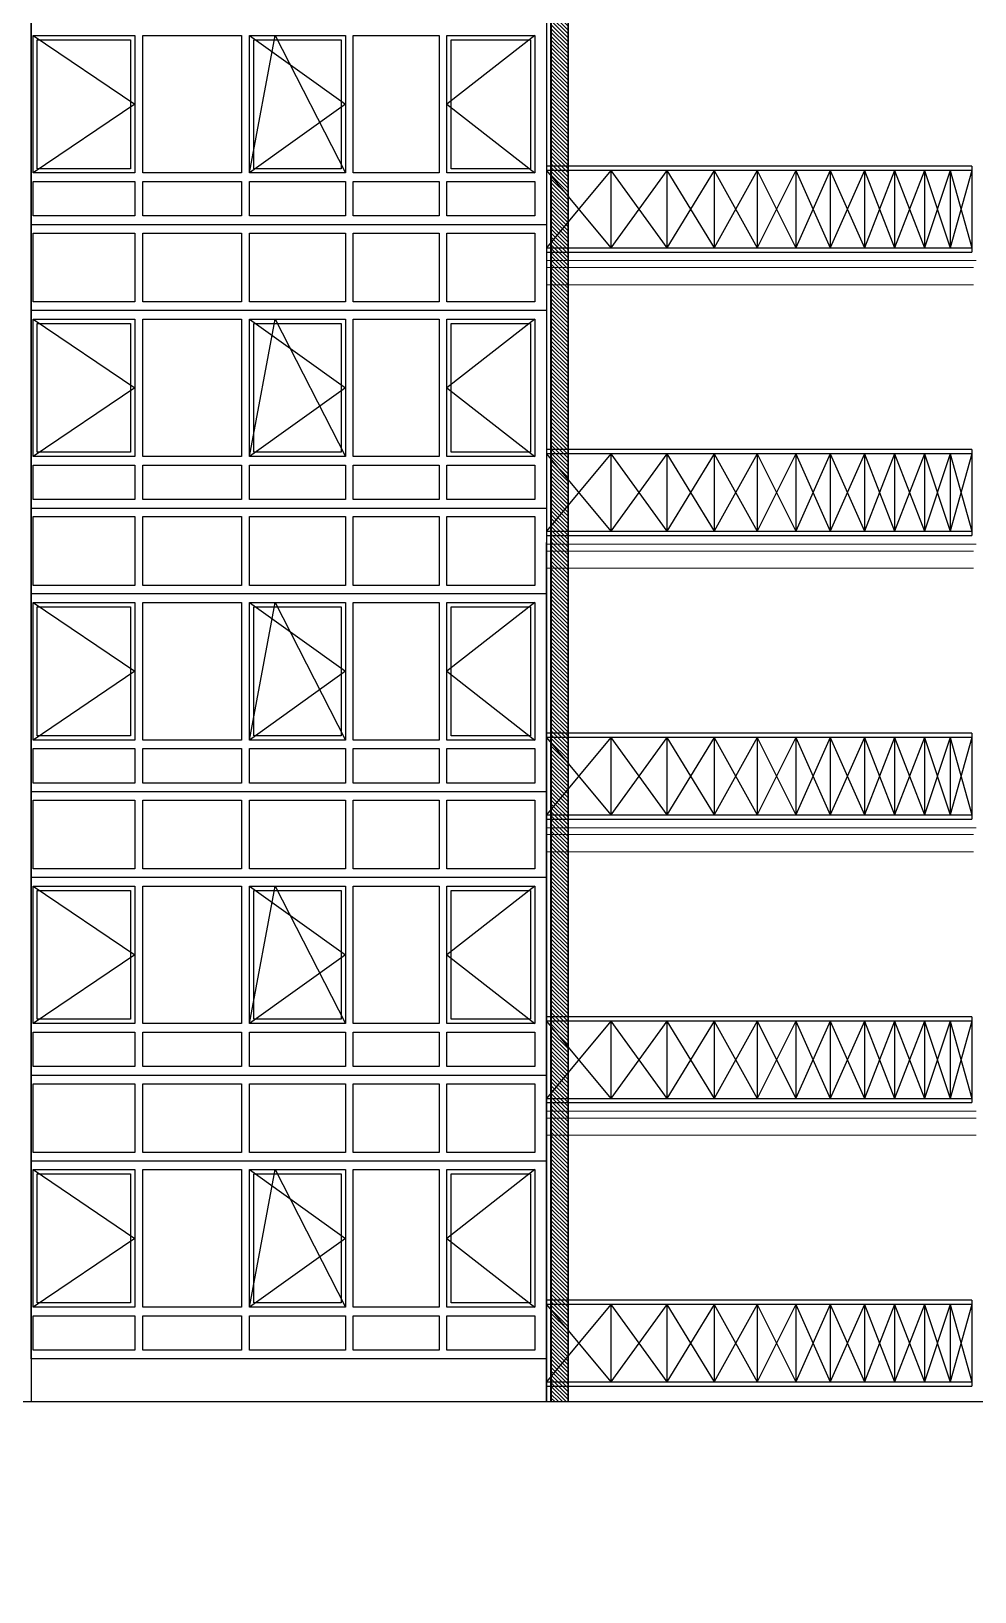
# Model space of a CAD drawing. Header units: inches. Extents: x -634 to 3638, y -6930911 to 5552.
# Drawn here: x 2123.87 to 2135.34, y 3390.97 to 3409.93 of the extents above; entities that cross this region are included whole.
import ezdxf

# ---------------------------------------------------------------- set-up
doc = ezdxf.new("R2010")
doc.units = ezdxf.units.IN
doc.header["$MEASUREMENT"] = 0
doc.linetypes.add('DASHED2', pattern=[9.525, 6.35, -3.175])
doc.layers.add('ELEV', color=134, linetype='Continuous', lineweight=18)
doc.layers.add('WALL_1', color=11, linetype='Continuous', lineweight=15)
for name, color, linetype in [('OGRAJDENIYE', 255, 'Continuous'), ('Okno', 150, 'Continuous'), ('WALL', 243, 'Continuous'), ('развертка', 7, 'Continuous')]:
    doc.layers.add(name, color=color, linetype=linetype)

msp = doc.modelspace()

# ---------------------------------------------------------------- hatches: boundary and pattern name
at = {"layer": 'ELEV', "linetype": 'Continuous'}
h = msp.add_hatch(dxfattribs=at)
h.set_pattern_fill('ANSI31', color=256, scale=0.01044, style=0)
h.set_pattern_definition([(45, (1262.311104, 3366.587935), (-0.02343928418428, 0.02343928418428), [])])
edge = h.paths.add_edge_path()
edge.add_ellipse((1445.78234, 3471.96182), major_axis=(0, 6932302.83262), ratio=0.00000001506, start_angle=89.999976115149, end_angle=270.000023884851)
edge.add_line((1445.67794, 3474.85168), (1445.67794, 3528.48347))
edge.add_line((1445.67794, 3528.48347), (1445.88675, 3528.48347))
edge.add_line((1445.88675, 3528.48347), (1445.88675, 3474.85168))
h = msp.add_hatch(dxfattribs=at)
h.set_pattern_fill('ANSI31', color=256, scale=0.01044, angle=180, style=0)
h.set_pattern_definition([(135, (2251.666936, 3285.016235), (0.023439284, 0.023439284), [])])
h.paths.add_polyline_path([(2129.27363, 3441.65057), (2130.18503, 3441.36161), (2130.18503, 3393.27998), (2130.39384, 3393.27998), (2130.39384, 3441.51446), (2129.48244, 3441.80342)])

# ---------------------------------------------------------------- linework, layer by layer
at = {"layer": 'ELEV', "linetype": 'Continuous', "flags": 128}
for points in [[(2130.39384, 3441.51446, 0.02088, 0.02088, 0), (2130.39384, 3393.27998, 0, 0, 0)], [(2130.18503, 3441.36161, 0.02088, 0.02088, 0), (2130.18503, 3393.27998, 0, 0, 0)]]:
    msp.add_lwpolyline(points, format="xyseb", dxfattribs=at)
at = {"layer": 'OGRAJDENIYE', "color": 7}
for p, q in [((2135.29951, 3408.29323), (2130.13153, 3408.29323)), ((2135.29951, 3408.24102), (2130.13153, 3408.24102)), ((2130.91455, 3408.24102), (2130.13153, 3407.30139)), ((2130.13153, 3408.24102), (2130.91455, 3407.30139)), ((2130.91455, 3408.24102), (2130.91455, 3407.30139)), ((2131.59318, 3408.24102), (2130.91455, 3407.30139)), ((2130.91455, 3408.24102), (2131.59318, 3407.30139)), ((2131.59318, 3408.24102), (2131.59318, 3407.30139)), ((2131.59318, 3408.24102), (2132.1674, 3407.30139)), ((2132.16741, 3408.241), (2131.59318, 3407.30139)), ((2132.1674, 3408.24102), (2132.1674, 3407.30139)), ((2132.68942, 3408.24102), (2132.1674, 3407.30139)), ((2132.1674, 3408.24102), (2132.68941, 3407.30139)), ((2132.68941, 3408.24102), (2132.68941, 3407.30139)), ((2133.15923, 3408.24102), (2132.68941, 3407.30139)), ((2132.68941, 3408.24102), (2133.15941, 3407.30196)), ((2133.15923, 3408.24102), (2133.15923, 3407.30139)), ((2133.57685, 3408.24102), (2133.15923, 3407.30156)), ((2133.15923, 3408.24102), (2133.57685, 3407.30139)), ((2133.57685, 3408.24102), (2133.57685, 3407.30139)), ((2133.99446, 3408.24102), (2133.57685, 3407.30139)), ((2133.57685, 3408.24102), (2133.99446, 3407.30139)), ((2133.99446, 3408.24102), (2133.99446, 3407.30139)), ((2134.35987, 3408.24102), (2133.99446, 3407.30139)), ((2133.99446, 3408.24102), (2134.35987, 3407.30139)), ((2134.35987, 3408.24102), (2134.35987, 3407.30139)), ((2134.72529, 3408.24102), (2134.35987, 3407.30139)), ((2134.35987, 3408.24102), (2134.72529, 3407.30139)), ((2134.72529, 3408.24102), (2134.72529, 3407.30952)), ((2135.0385, 3408.24102), (2134.72529, 3407.30139)), ((2134.72529, 3408.24102), (2135.0385, 3407.30139)), ((2135.0385, 3408.24102), (2135.0385, 3407.30139)), ((2135.29951, 3408.24102), (2135.0385, 3407.30139)), ((2135.0385, 3408.24102), (2135.29951, 3407.30139)), ((2135.29951, 3408.29323), (2135.29951, 3407.24919)), ((2130.13153, 3407.30139), (2135.29951, 3407.30139)), ((2130.13153, 3407.24919), (2135.29951, 3407.24919)), ((2135.29951, 3404.84791), (2130.13153, 3404.84791)), ((2135.29951, 3404.84791), (2135.29951, 3403.80387)), ((2135.29951, 3404.7957), (2130.13153, 3404.7957)), ((2130.91455, 3404.7957), (2130.13153, 3403.85607)), ((2130.13153, 3404.7957), (2130.91455, 3403.85607)), ((2130.91455, 3404.7957), (2130.91455, 3403.85607)), ((2131.59318, 3404.7957), (2130.91455, 3403.85607)), ((2130.91455, 3404.7957), (2131.59318, 3403.85607)), ((2131.59318, 3404.7957), (2131.59318, 3403.85607)), ((2131.59318, 3404.7957), (2132.1674, 3403.85607)), ((2132.16741, 3404.79568), (2131.59318, 3403.85607)), ((2132.1674, 3404.7957), (2132.1674, 3403.85607)), ((2132.68942, 3404.7957), (2132.1674, 3403.85607)), ((2132.1674, 3404.7957), (2132.68941, 3403.85607)), ((2132.68941, 3404.7957), (2132.68941, 3403.85607)), ((2133.15923, 3404.7957), (2132.68941, 3403.85607)), ((2132.68941, 3404.7957), (2133.15941, 3403.85664)), ((2133.15923, 3404.7957), (2133.15923, 3403.85607)), ((2133.57685, 3404.7957), (2133.15923, 3403.85624)), ((2133.15923, 3404.7957), (2133.57685, 3403.85607)), ((2133.57685, 3404.7957), (2133.57685, 3403.85607)), ((2133.99446, 3404.7957), (2133.57685, 3403.85607)), ((2133.57685, 3404.7957), (2133.99446, 3403.85607)), ((2133.99446, 3404.7957), (2133.99446, 3403.85607)), ((2134.35987, 3404.7957), (2133.99446, 3403.85607)), ((2133.99446, 3404.7957), (2134.35987, 3403.85607)), ((2134.35987, 3404.7957), (2134.35987, 3403.85607)), ((2134.72529, 3404.7957), (2134.35987, 3403.85607)), ((2134.35987, 3404.7957), (2134.72529, 3403.85607)), ((2134.72529, 3404.7957), (2134.72529, 3403.8642)), ((2135.0385, 3404.7957), (2134.72529, 3403.85607)), ((2134.72529, 3404.7957), (2135.0385, 3403.85607)), ((2135.0385, 3404.7957), (2135.0385, 3403.85607)), ((2135.29951, 3404.7957), (2135.0385, 3403.85607)), ((2135.0385, 3404.7957), (2135.29951, 3403.85607)), ((2130.13153, 3403.85607), (2135.29951, 3403.85607)), ((2130.13153, 3403.80387), (2135.29951, 3403.80387)), ((2135.29951, 3401.40259), (2130.13153, 3401.40259)), ((2135.29951, 3401.40259), (2135.29951, 3400.35855)), ((2135.29951, 3401.35038), (2130.13153, 3401.35038)), ((2130.91455, 3401.35038), (2130.13153, 3400.41075)), ((2130.13153, 3401.35038), (2130.91455, 3400.41075)), ((2130.91455, 3401.35038), (2130.91455, 3400.41075)), ((2131.59318, 3401.35038), (2130.91455, 3400.41075)), ((2130.91455, 3401.35038), (2131.59318, 3400.41075)), ((2131.59318, 3401.35038), (2131.59318, 3400.41075)), ((2131.59318, 3401.35038), (2132.1674, 3400.41075)), ((2132.16741, 3401.35036), (2131.59318, 3400.41075)), ((2132.1674, 3401.35038), (2132.1674, 3400.41075)), ((2132.68942, 3401.35038), (2132.1674, 3400.41075)), ((2132.1674, 3401.35038), (2132.68941, 3400.41075)), ((2132.68941, 3401.35038), (2132.68941, 3400.41075)), ((2133.15923, 3401.35038), (2132.68941, 3400.41075)), ((2132.68941, 3401.35038), (2133.15941, 3400.41132)), ((2133.15923, 3401.35038), (2133.15923, 3400.41075)), ((2133.57685, 3401.35038), (2133.15923, 3400.41092)), ((2133.15923, 3401.35038), (2133.57685, 3400.41075)), ((2133.57685, 3401.35038), (2133.57685, 3400.41075)), ((2133.99446, 3401.35038), (2133.57685, 3400.41075)), ((2133.57685, 3401.35038), (2133.99446, 3400.41075)), ((2133.99446, 3401.35038), (2133.99446, 3400.41075)), ((2134.35987, 3401.35038), (2133.99446, 3400.41075)), ((2133.99446, 3401.35038), (2134.35987, 3400.41075)), ((2134.35987, 3401.35038), (2134.35987, 3400.41075)), ((2134.72529, 3401.35038), (2134.35987, 3400.41075)), ((2134.35987, 3401.35038), (2134.72529, 3400.41075)), ((2134.72529, 3401.35038), (2134.72529, 3400.41888)), ((2135.0385, 3401.35038), (2134.72529, 3400.41075)), ((2134.72529, 3401.35038), (2135.0385, 3400.41075)), ((2135.0385, 3401.35038), (2135.0385, 3400.41075)), ((2135.29951, 3401.35038), (2135.0385, 3400.41075)), ((2135.0385, 3401.35038), (2135.29951, 3400.41075)), ((2130.13153, 3400.41075), (2135.29951, 3400.41075)), ((2130.13153, 3400.35855), (2135.29951, 3400.35855)), ((2135.29951, 3397.95727), (2130.13153, 3397.95727)), ((2135.29951, 3397.90506), (2130.13153, 3397.90506)), ((2130.91455, 3397.90506), (2130.13153, 3396.96543)), ((2130.13153, 3397.90506), (2130.91455, 3396.96543)), ((2130.91455, 3397.90506), (2130.91455, 3396.96543)), ((2131.59318, 3397.90506), (2130.91455, 3396.96543)), ((2130.91455, 3397.90506), (2131.59318, 3396.96543)), ((2131.59318, 3397.90506), (2131.59318, 3396.96543)), ((2131.59318, 3397.90506), (2132.1674, 3396.96543)), ((2132.16741, 3397.90504), (2131.59318, 3396.96543)), ((2132.1674, 3397.90506), (2132.1674, 3396.96543)), ((2132.68942, 3397.90506), (2132.1674, 3396.96543)), ((2132.1674, 3397.90506), (2132.68941, 3396.96543)), ((2132.68941, 3397.90506), (2132.68941, 3396.96543)), ((2133.15923, 3397.90506), (2132.68941, 3396.96543)), ((2132.68941, 3397.90506), (2133.15941, 3396.966)), ((2133.15923, 3397.90506), (2133.15923, 3396.96543)), ((2133.57685, 3397.90506), (2133.15923, 3396.9656)), ((2133.15923, 3397.90506), (2133.57685, 3396.96543)), ((2133.57685, 3397.90506), (2133.57685, 3396.96543)), ((2133.99446, 3397.90506), (2133.57685, 3396.96543)), ((2133.57685, 3397.90506), (2133.99446, 3396.96543)), ((2133.99446, 3397.90506), (2133.99446, 3396.96543)), ((2134.35987, 3397.90506), (2133.99446, 3396.96543)), ((2133.99446, 3397.90506), (2134.35987, 3396.96543)), ((2134.35987, 3397.90506), (2134.35987, 3396.96543)), ((2134.72529, 3397.90506), (2134.35987, 3396.96543)), ((2134.35987, 3397.90506), (2134.72529, 3396.96543)), ((2134.72529, 3397.90506), (2134.72529, 3396.97356)), ((2135.0385, 3397.90506), (2134.72529, 3396.96543)), ((2134.72529, 3397.90506), (2135.0385, 3396.96543)), ((2135.0385, 3397.90506), (2135.0385, 3396.96543)), ((2135.29951, 3397.90506), (2135.0385, 3396.96543)), ((2135.0385, 3397.90506), (2135.29951, 3396.96543)), ((2135.29951, 3397.95727), (2135.29951, 3396.91323)), ((2130.13153, 3396.96543), (2135.29951, 3396.96543)), ((2130.13153, 3396.91323), (2135.29951, 3396.91323)), ((2135.29951, 3394.51195), (2130.13153, 3394.51195)), ((2135.29951, 3394.45974), (2130.13153, 3394.45974)), ((2130.91455, 3394.45974), (2130.13153, 3393.52011)), ((2130.13153, 3394.45974), (2130.91455, 3393.52011)), ((2130.91455, 3394.45974), (2130.91455, 3393.52011)), ((2131.59318, 3394.45974), (2130.91455, 3393.52011)), ((2130.91455, 3394.45974), (2131.59318, 3393.52011)), ((2131.59318, 3394.45974), (2131.59318, 3393.52011)), ((2131.59318, 3394.45974), (2132.1674, 3393.52011)), ((2132.16741, 3394.45972), (2131.59318, 3393.52011)), ((2132.1674, 3394.45974), (2132.1674, 3393.52011)), ((2132.68942, 3394.45974), (2132.1674, 3393.52011)), ((2132.1674, 3394.45974), (2132.68941, 3393.52011)), ((2132.68941, 3394.45974), (2132.68941, 3393.52011)), ((2133.15923, 3394.45974), (2132.68941, 3393.52011)), ((2132.68941, 3394.45974), (2133.15941, 3393.52068)), ((2133.15923, 3394.45974), (2133.15923, 3393.52011)), ((2133.57685, 3394.45974), (2133.15923, 3393.52028)), ((2133.15923, 3394.45974), (2133.57685, 3393.52011)), ((2133.57685, 3394.45974), (2133.57685, 3393.52011)), ((2133.99446, 3394.45974), (2133.57685, 3393.52011)), ((2133.57685, 3394.45974), (2133.99446, 3393.52011)), ((2133.99446, 3394.45974), (2133.99446, 3393.52011)), ((2134.35987, 3394.45974), (2133.99446, 3393.52011)), ((2133.99446, 3394.45974), (2134.35987, 3393.52011)), ((2134.35987, 3394.45974), (2134.35987, 3393.52011)), ((2134.72529, 3394.45974), (2134.35987, 3393.52011)), ((2134.35987, 3394.45974), (2134.72529, 3393.52011)), ((2134.72529, 3394.45974), (2134.72529, 3393.52824)), ((2135.0385, 3394.45974), (2134.72529, 3393.52011)), ((2134.72529, 3394.45974), (2135.0385, 3393.52011)), ((2135.0385, 3394.45974), (2135.0385, 3393.52011)), ((2135.29951, 3394.45974), (2135.0385, 3393.52011)), ((2135.0385, 3394.45974), (2135.29951, 3393.52011)), ((2135.29951, 3394.51195), (2135.29951, 3393.46791)), ((2130.13153, 3393.52011), (2135.29951, 3393.52011)), ((2130.13153, 3393.46791), (2135.29951, 3393.46791))]:
    msp.add_line(p, q, dxfattribs=at)
at = {"layer": 'Okno', "color": 7, "linetype": 'DASHED2', "ltscale": 0.4}
for p, q in [((2123.88931, 3409.88016), (2125.12599, 3409.04493)), ((2126.52184, 3408.2097), (2126.83363, 3409.88016)), ((2126.52184, 3409.88016), (2127.68851, 3409.04493)), ((2126.83363, 3409.88016), (2127.68851, 3408.2097)), ((2129.98733, 3409.88016), (2128.91851, 3409.04493)), ((2125.12599, 3409.04493), (2123.88931, 3408.2097)), ((2127.68851, 3409.04493), (2126.52184, 3408.2097)), ((2128.91851, 3409.04493), (2129.98733, 3408.2097)), ((2123.88931, 3406.43484), (2125.12599, 3405.59961)), ((2126.52184, 3404.76438), (2126.83363, 3406.43484)), ((2126.52184, 3406.43484), (2127.68851, 3405.59961)), ((2126.83363, 3406.43484), (2127.68851, 3404.76438)), ((2129.98733, 3406.43484), (2128.91851, 3405.59961)), ((2125.12599, 3405.59961), (2123.88931, 3404.76438)), ((2127.68851, 3405.59961), (2126.52184, 3404.76438)), ((2128.91851, 3405.59961), (2129.98733, 3404.76438)), ((2123.88931, 3402.98952), (2125.12599, 3402.15429)), ((2126.52184, 3401.31906), (2126.83363, 3402.98952)), ((2126.52184, 3402.98952), (2127.68851, 3402.15429)), ((2126.83363, 3402.98952), (2127.68851, 3401.31906)), ((2129.98733, 3402.98952), (2128.91851, 3402.15429)), ((2125.12599, 3402.15429), (2123.88931, 3401.31906)), ((2127.68851, 3402.15429), (2126.52184, 3401.31906)), ((2128.91851, 3402.15429), (2129.98733, 3401.31906)), ((2123.88931, 3399.5442), (2125.12599, 3398.70897)), ((2126.52184, 3397.87374), (2126.83363, 3399.5442)), ((2126.52184, 3399.5442), (2127.68851, 3398.70897)), ((2126.83363, 3399.5442), (2127.68851, 3397.87374)), ((2129.98733, 3399.5442), (2128.91851, 3398.70897)), ((2125.12599, 3398.70897), (2123.88931, 3397.87374)), ((2127.68851, 3398.70897), (2126.52184, 3397.87374)), ((2128.91851, 3398.70897), (2129.98733, 3397.87374)), ((2123.88931, 3396.09888), (2125.12599, 3395.26365)), ((2126.52184, 3394.42842), (2126.83363, 3396.09888)), ((2126.52184, 3396.09888), (2127.68851, 3395.26365)), ((2126.83363, 3396.09888), (2127.68851, 3394.42842)), ((2129.98733, 3396.09888), (2128.91851, 3395.26365)), ((2125.12599, 3395.26365), (2123.88931, 3394.42842)), ((2127.68851, 3395.26365), (2126.52184, 3394.42842)), ((2128.91851, 3395.26365), (2129.98733, 3394.42842))]:
    msp.add_line(p, q, dxfattribs=at)
at = {"layer": 'Okno', "color": 7, "linetype": 'Continuous'}
msp.add_lwpolyline([(2123.86731, 3441.30565), (2130.13153, 3441.30565), (2130.13153, 3393.802), (2123.86731, 3393.802)], close=True, dxfattribs=at)
at = {"layer": 'Okno', "color": 7}
for points in [[(2123.88931, 3409.88016), (2125.12599, 3409.88016), (2125.12599, 3408.2097), (2123.88931, 3408.2097)], [(2123.94151, 3409.82796), (2125.07379, 3409.82796), (2125.07379, 3408.2619), (2123.94151, 3408.2619), (2123.94151, 3409.82796)], [(2125.22455, 3409.88016), (2126.4252, 3409.88016), (2126.4252, 3408.2097), (2125.22455, 3408.2097)], [(2126.52184, 3409.88016), (2127.68851, 3409.88016), (2127.68851, 3408.2097), (2126.52184, 3408.2097)], [(2126.57404, 3409.82796), (2127.63631, 3409.82796), (2127.63631, 3408.2619), (2126.57404, 3408.2619), (2126.57404, 3409.82796)], [(2127.78244, 3409.88016), (2128.82648, 3409.88016), (2128.82648, 3408.2097), (2127.78244, 3408.2097)], [(2128.91851, 3409.88016), (2129.98733, 3409.88016), (2129.98733, 3408.2097), (2128.91851, 3408.2097)], [(2128.97071, 3409.82796), (2129.93513, 3409.82796), (2129.93513, 3408.2619), (2128.97071, 3408.2619), (2128.97071, 3409.82796)], [(2123.88931, 3408.1053), (2125.12599, 3408.1053), (2125.12599, 3407.68768), (2123.88931, 3407.68768)], [(2125.22455, 3408.1053), (2126.4252, 3408.1053), (2126.4252, 3407.68768), (2125.22455, 3407.68768)], [(2126.52184, 3408.1053), (2127.68851, 3408.1053), (2127.68851, 3407.68768), (2126.52184, 3407.68768)], [(2127.78244, 3408.1053), (2128.82648, 3408.1053), (2128.82648, 3407.68768), (2127.78244, 3407.68768)], [(2128.91851, 3408.1053), (2129.98733, 3408.1053), (2129.98733, 3407.68768), (2128.91851, 3407.68768)], [(2123.88931, 3407.47888), (2125.12599, 3407.47888), (2125.12599, 3406.64365), (2123.88931, 3406.64365)], [(2125.22455, 3407.47888), (2126.4252, 3407.47888), (2126.4252, 3406.64365), (2125.22455, 3406.64365)], [(2126.52184, 3407.47888), (2127.68851, 3407.47888), (2127.68851, 3406.64365), (2126.52184, 3406.64365)], [(2127.78244, 3407.47888), (2128.82648, 3407.47888), (2128.82648, 3406.64365), (2127.78244, 3406.64365)], [(2128.91851, 3407.47888), (2129.98733, 3407.47888), (2129.98733, 3406.64365), (2128.91851, 3406.64365)], [(2123.88931, 3406.43484), (2125.12599, 3406.43484), (2125.12599, 3404.76438), (2123.88931, 3404.76438)], [(2123.94151, 3406.38264), (2125.07379, 3406.38264), (2125.07379, 3404.81658), (2123.94151, 3404.81658), (2123.94151, 3406.38264)], [(2125.22455, 3406.43484), (2126.4252, 3406.43484), (2126.4252, 3404.76438), (2125.22455, 3404.76438)], [(2126.52184, 3406.43484), (2127.68851, 3406.43484), (2127.68851, 3404.76438), (2126.52184, 3404.76438)], [(2126.57404, 3406.38264), (2127.63631, 3406.38264), (2127.63631, 3404.81658), (2126.57404, 3404.81658), (2126.57404, 3406.38264)], [(2127.78244, 3406.43484), (2128.82648, 3406.43484), (2128.82648, 3404.76438), (2127.78244, 3404.76438)], [(2128.91851, 3406.43484), (2129.98733, 3406.43484), (2129.98733, 3404.76438), (2128.91851, 3404.76438)], [(2128.97071, 3406.38264), (2129.93513, 3406.38264), (2129.93513, 3404.81658), (2128.97071, 3404.81658), (2128.97071, 3406.38264)], [(2123.88931, 3404.65998), (2125.12599, 3404.65998), (2125.12599, 3404.24236), (2123.88931, 3404.24236)], [(2125.22455, 3404.65998), (2126.4252, 3404.65998), (2126.4252, 3404.24236), (2125.22455, 3404.24236)], [(2126.52184, 3404.65998), (2127.68851, 3404.65998), (2127.68851, 3404.24236), (2126.52184, 3404.24236)], [(2127.78244, 3404.65998), (2128.82648, 3404.65998), (2128.82648, 3404.24236), (2127.78244, 3404.24236)], [(2128.91851, 3404.65998), (2129.98733, 3404.65998), (2129.98733, 3404.24236), (2128.91851, 3404.24236)], [(2123.88931, 3404.03356), (2125.12599, 3404.03356), (2125.12599, 3403.19833), (2123.88931, 3403.19833)], [(2125.22455, 3404.03356), (2126.4252, 3404.03356), (2126.4252, 3403.19833), (2125.22455, 3403.19833)], [(2126.52184, 3404.03356), (2127.68851, 3404.03356), (2127.68851, 3403.19833), (2126.52184, 3403.19833)], [(2127.78244, 3404.03356), (2128.82648, 3404.03356), (2128.82648, 3403.19833), (2127.78244, 3403.19833)], [(2128.91851, 3404.03356), (2129.98733, 3404.03356), (2129.98733, 3403.19833), (2128.91851, 3403.19833)], [(2123.88931, 3402.98952), (2125.12599, 3402.98952), (2125.12599, 3401.31906), (2123.88931, 3401.31906)], [(2123.94151, 3402.93732), (2125.07379, 3402.93732), (2125.07379, 3401.37126), (2123.94151, 3401.37126), (2123.94151, 3402.93732)], [(2125.22455, 3402.98952), (2126.4252, 3402.98952), (2126.4252, 3401.31906), (2125.22455, 3401.31906)], [(2126.52184, 3402.98952), (2127.68851, 3402.98952), (2127.68851, 3401.31906), (2126.52184, 3401.31906)], [(2126.57404, 3402.93732), (2127.63631, 3402.93732), (2127.63631, 3401.37126), (2126.57404, 3401.37126), (2126.57404, 3402.93732)], [(2127.78244, 3402.98952), (2128.82648, 3402.98952), (2128.82648, 3401.31906), (2127.78244, 3401.31906)], [(2128.91851, 3402.98952), (2129.98733, 3402.98952), (2129.98733, 3401.31906), (2128.91851, 3401.31906)], [(2128.97071, 3402.93732), (2129.93513, 3402.93732), (2129.93513, 3401.37126), (2128.97071, 3401.37126), (2128.97071, 3402.93732)], [(2123.88931, 3401.21466), (2125.12599, 3401.21466), (2125.12599, 3400.79704), (2123.88931, 3400.79704)], [(2125.22455, 3401.21466), (2126.4252, 3401.21466), (2126.4252, 3400.79704), (2125.22455, 3400.79704)], [(2126.52184, 3401.21466), (2127.68851, 3401.21466), (2127.68851, 3400.79704), (2126.52184, 3400.79704)], [(2127.78244, 3401.21466), (2128.82648, 3401.21466), (2128.82648, 3400.79704), (2127.78244, 3400.79704)], [(2128.91851, 3401.21466), (2129.98733, 3401.21466), (2129.98733, 3400.79704), (2128.91851, 3400.79704)], [(2123.88931, 3400.58824), (2125.12599, 3400.58824), (2125.12599, 3399.75301), (2123.88931, 3399.75301)], [(2125.22455, 3400.58824), (2126.4252, 3400.58824), (2126.4252, 3399.75301), (2125.22455, 3399.75301)], [(2126.52184, 3400.58824), (2127.68851, 3400.58824), (2127.68851, 3399.75301), (2126.52184, 3399.75301)], [(2127.78244, 3400.58824), (2128.82648, 3400.58824), (2128.82648, 3399.75301), (2127.78244, 3399.75301)], [(2128.91851, 3400.58824), (2129.98733, 3400.58824), (2129.98733, 3399.75301), (2128.91851, 3399.75301)], [(2123.88931, 3399.5442), (2125.12599, 3399.5442), (2125.12599, 3397.87374), (2123.88931, 3397.87374)], [(2125.22455, 3399.5442), (2126.4252, 3399.5442), (2126.4252, 3397.87374), (2125.22455, 3397.87374)], [(2126.52184, 3399.5442), (2127.68851, 3399.5442), (2127.68851, 3397.87374), (2126.52184, 3397.87374)], [(2127.78244, 3399.5442), (2128.82648, 3399.5442), (2128.82648, 3397.87374), (2127.78244, 3397.87374)], [(2128.91851, 3399.5442), (2129.98733, 3399.5442), (2129.98733, 3397.87374), (2128.91851, 3397.87374)], [(2123.94151, 3399.492), (2125.07379, 3399.492), (2125.07379, 3397.92594), (2123.94151, 3397.92594), (2123.94151, 3399.492)], [(2126.57404, 3399.492), (2127.63631, 3399.492), (2127.63631, 3397.92594), (2126.57404, 3397.92594), (2126.57404, 3399.492)], [(2128.97071, 3399.492), (2129.93513, 3399.492), (2129.93513, 3397.92594), (2128.97071, 3397.92594), (2128.97071, 3399.492)], [(2123.88931, 3397.76934), (2125.12599, 3397.76934), (2125.12599, 3397.35172), (2123.88931, 3397.35172)], [(2125.22455, 3397.76934), (2126.4252, 3397.76934), (2126.4252, 3397.35172), (2125.22455, 3397.35172)], [(2126.52184, 3397.76934), (2127.68851, 3397.76934), (2127.68851, 3397.35172), (2126.52184, 3397.35172)], [(2127.78244, 3397.76934), (2128.82648, 3397.76934), (2128.82648, 3397.35172), (2127.78244, 3397.35172)], [(2128.91851, 3397.76934), (2129.98733, 3397.76934), (2129.98733, 3397.35172), (2128.91851, 3397.35172)], [(2123.88931, 3397.14292), (2125.12599, 3397.14292), (2125.12599, 3396.30769), (2123.88931, 3396.30769)], [(2125.22455, 3397.14292), (2126.4252, 3397.14292), (2126.4252, 3396.30769), (2125.22455, 3396.30769)], [(2126.52184, 3397.14292), (2127.68851, 3397.14292), (2127.68851, 3396.30769), (2126.52184, 3396.30769)], [(2127.78244, 3397.14292), (2128.82648, 3397.14292), (2128.82648, 3396.30769), (2127.78244, 3396.30769)], [(2128.91851, 3397.14292), (2129.98733, 3397.14292), (2129.98733, 3396.30769), (2128.91851, 3396.30769)], [(2123.88931, 3396.09888), (2125.12599, 3396.09888), (2125.12599, 3394.42842), (2123.88931, 3394.42842)], [(2125.22455, 3396.09888), (2126.4252, 3396.09888), (2126.4252, 3394.42842), (2125.22455, 3394.42842)], [(2126.52184, 3396.09888), (2127.68851, 3396.09888), (2127.68851, 3394.42842), (2126.52184, 3394.42842)], [(2127.78244, 3396.09888), (2128.82648, 3396.09888), (2128.82648, 3394.42842), (2127.78244, 3394.42842)], [(2128.91851, 3396.09888), (2129.98733, 3396.09888), (2129.98733, 3394.42842), (2128.91851, 3394.42842)], [(2123.94151, 3396.04668), (2125.07379, 3396.04668), (2125.07379, 3394.48063), (2123.94151, 3394.48063), (2123.94151, 3396.04668)], [(2126.57404, 3396.04668), (2127.63631, 3396.04668), (2127.63631, 3394.48063), (2126.57404, 3394.48063), (2126.57404, 3396.04668)], [(2128.97071, 3396.04668), (2129.93513, 3396.04668), (2129.93513, 3394.48063), (2128.97071, 3394.48063), (2128.97071, 3396.04668)], [(2123.88931, 3394.32402), (2125.12599, 3394.32402), (2125.12599, 3393.90641), (2123.88931, 3393.90641)], [(2125.22455, 3394.32402), (2126.4252, 3394.32402), (2126.4252, 3393.90641), (2125.22455, 3393.90641)], [(2126.52184, 3394.32402), (2127.68851, 3394.32402), (2127.68851, 3393.90641), (2126.52184, 3393.90641)], [(2127.78244, 3394.32402), (2128.82648, 3394.32402), (2128.82648, 3393.90641), (2127.78244, 3393.90641)], [(2128.91851, 3394.32402), (2129.98733, 3394.32402), (2129.98733, 3393.90641), (2128.91851, 3393.90641)]]:
    msp.add_lwpolyline(points, close=True, dxfattribs=at)
for points in [[(2130.13153, 3406.53924), (2123.86731, 3406.53924), (2123.86731, 3407.58328), (2130.13153, 3407.58328)], [(2130.13153, 3403.09392), (2123.86731, 3403.09392), (2123.86731, 3404.13796), (2130.13153, 3404.13796)], [(2130.13153, 3399.6486), (2123.86731, 3399.6486), (2123.86731, 3400.69264), (2130.13088, 3400.69264)], [(2130.12004, 3396.20329), (2123.86731, 3396.20329), (2123.86731, 3397.24732), (2130.13153, 3397.24732)]]:
    msp.add_lwpolyline(points, dxfattribs=at)
at = {"layer": 'WALL', "color": 7, "linetype": 'Continuous'}
for p, q in [((2123.86731, 3441.30565), (2123.86731, 3393.27998)), ((2130.13153, 3441.30565), (2130.13153, 3393.27998)), ((2130.13153, 3441.30565), (2130.13153, 3393.27998)), ((2130.13153, 3393.27998), (2130.13153, 3403.72035))]:
    msp.add_line(p, q, dxfattribs=at)
at = {"layer": 'WALL_1', "color": 7, "linetype": 'Continuous'}
for p, q in [((2130.13153, 3407.14479), (2135.35171, 3407.14479)), ((2130.13153, 3407.06126), (2135.32107, 3407.06126)), ((2130.13153, 3406.85246), (2135.32107, 3406.85246)), ((2130.13153, 3403.69947), (2135.35171, 3403.69947)), ((2130.13153, 3403.61594), (2135.32107, 3403.61594)), ((2130.13153, 3403.40714), (2135.32107, 3403.40714)), ((2130.13153, 3400.25415), (2135.35171, 3400.25415)), ((2130.13153, 3400.17062), (2135.32107, 3400.17062)), ((2130.13153, 3399.96182), (2135.32107, 3399.96182)), ((2130.13153, 3396.80883), (2135.35171, 3396.80883)), ((2130.13153, 3396.7253), (2135.35171, 3396.7253)), ((2130.13153, 3396.5165), (2135.35171, 3396.5165)), ((2116.97667, 3393.27998), (2140.57189, 3393.27998))]:
    msp.add_line(p, q, dxfattribs=at)
at = {"layer": 'развертка'}
msp.add_line((1883.34432, 3393.27998), (2396.27892, 3393.27998), dxfattribs=at)

doc.saveas('drawing.dxf')
